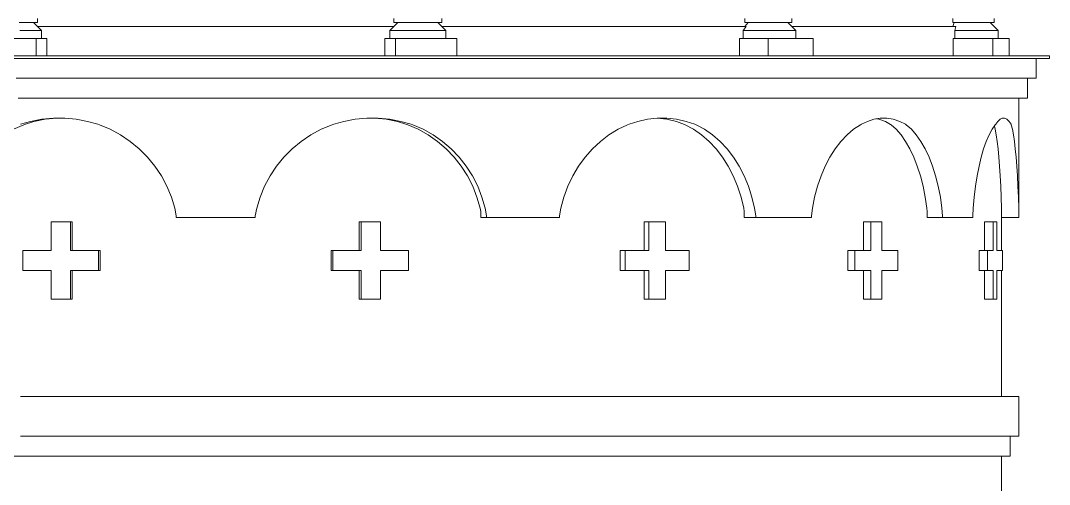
# Model space of a CAD drawing. Header units: millimetres. Extents: x -4890 to 184123, y 36 to 148549.
# Drawn here: x 153239 to 160990, y 128955 to 132454 of the extents above; entities that cross this region are included whole.
import ezdxf

# ---------------------------------------------------------------- set-up
doc = ezdxf.new("R2010")
doc.units = ezdxf.units.MM
doc.layers.add('Wall_Satelit', color=253, linetype='Continuous', lineweight=5)

msp = doc.modelspace()

# ---------------------------------------------------------------- linework, layer by layer
at = {"layer": 'Wall_Satelit'}
for p, q in [((153367.6, 132439), (153367.6, 132469)), ((156051.8, 132439), (156051.8, 132469)), ((156413.3, 132439), (156413.3, 132469)), ((158695.1, 132439), (158695.1, 132469)), ((159050.2, 132439), (159050.2, 132469)), ((160261.1, 132439), (160261.1, 132469)), ((160573.8, 132439), (160573.8, 132469)), ((153261.5, 132439), (153227.9, 132439)), ((153273.9, 132379), (153234.7, 132379)), ((153292.2, 132439), (153261.5, 132439)), ((153309.7, 132379), (153273.9, 132379)), ((153318.8, 132439), (153292.2, 132439)), ((153340.8, 132379), (153309.7, 132379)), ((153340.4, 132439), (153318.8, 132439)), ((153397.7, 132379), (153337.5, 132439)), ((153356.1, 132439), (153340.4, 132439)), ((153366, 132379), (153340.8, 132379)), ((153365.3, 132439), (153356.1, 132439)), ((153367.6, 132439), (153365.3, 132439)), ((153384.3, 132379), (153366, 132379)), ((153854.7, 132409), (153367.6, 132409)), ((153395, 132379), (153384.3, 132379)), ((153397.7, 132379), (153395, 132379)), ((153397.7, 132319), (153397.7, 132379)), ((154423.8, 132409), (153854.7, 132409)), ((154995.6, 132409), (154423.8, 132409)), ((155564.7, 132409), (154995.6, 132409)), ((156051.8, 132409), (155564.7, 132409)), ((156081.9, 132439), (156021.6, 132379)), ((156021.6, 132319), (156021.6, 132379)), ((156024.3, 132379), (156021.6, 132379)), ((156035, 132379), (156024.3, 132379)), ((156053.3, 132379), (156035, 132379)), ((156054.1, 132439), (156051.8, 132439)), ((156078.5, 132379), (156053.3, 132379)), ((156063.3, 132439), (156054.1, 132439)), ((156078.9, 132439), (156063.3, 132439)), ((156109.6, 132379), (156078.5, 132379)), ((156100.5, 132439), (156078.9, 132439)), ((156127.2, 132439), (156100.5, 132439)), ((156145.4, 132379), (156109.6, 132379)), ((156157.9, 132439), (156127.2, 132439)), ((156184.6, 132379), (156145.4, 132379)), ((156191.5, 132439), (156157.9, 132439)), ((156225.6, 132379), (156184.6, 132379)), ((156226.6, 132439), (156191.5, 132439)), ((156266.9, 132379), (156225.6, 132379)), ((156262, 132439), (156226.6, 132439)), ((156296.2, 132439), (156262, 132439)), ((156306.9, 132379), (156266.9, 132379)), ((156328, 132439), (156296.2, 132439)), ((156344, 132379), (156306.9, 132379)), ((156356.2, 132439), (156328, 132439)), ((156376.8, 132379), (156344, 132379)), ((156379.6, 132439), (156356.2, 132439)), ((156404.1, 132379), (156376.8, 132379)), ((156397.3, 132439), (156379.6, 132439)), ((156443.4, 132379), (156383.2, 132439)), ((156408.7, 132439), (156397.3, 132439)), ((156424.7, 132379), (156404.1, 132379)), ((156413.3, 132439), (156408.7, 132439)), ((156672.7, 132409), (156413.3, 132409)), ((156438, 132379), (156424.7, 132379)), ((156443.4, 132379), (156438, 132379)), ((156443.4, 132319), (156443.4, 132379)), ((157201, 132409), (156672.7, 132409)), ((157705.4, 132409), (157201, 132409)), ((158180.8, 132409), (157705.4, 132409)), ((158622.9, 132409), (158180.8, 132409)), ((158706, 132409), (158622.9, 132409)), ((158683, 132379), (158706, 132409)), ((158683, 132319), (158683, 132379)), ((158684.1, 132379), (158683, 132379)), ((158707.1, 132379), (158684.1, 132379)), ((158697.1, 132439), (158695.1, 132439)), ((158695.1, 132409), (158720.6, 132439)), ((158710.7, 132439), (158697.1, 132439)), ((158736.3, 132379), (158707.1, 132379)), ((158730.4, 132439), (158710.7, 132439)), ((158755.5, 132439), (158730.4, 132439)), ((158770.7, 132379), (158736.3, 132379)), ((158784.9, 132439), (158755.5, 132439)), ((158809, 132379), (158770.7, 132379)), ((158817.7, 132439), (158784.9, 132439)), ((158849.5, 132379), (158809, 132379)), ((158852.5, 132439), (158817.7, 132439)), ((158890.9, 132379), (158849.5, 132379)), ((158887.9, 132439), (158852.5, 132439)), ((158922.7, 132439), (158887.9, 132439)), ((158931.5, 132379), (158890.9, 132379)), ((158955.5, 132439), (158922.7, 132439)), ((158969.7, 132379), (158931.5, 132379)), ((158984.9, 132439), (158955.5, 132439)), ((159004.1, 132379), (158969.7, 132379)), ((159010, 132439), (158984.9, 132439)), ((159033.3, 132379), (159004.1, 132379)), ((159029.7, 132439), (159010, 132439)), ((159080.2, 132379), (159020.2, 132439)), ((159043.3, 132439), (159029.7, 132439)), ((159056.3, 132379), (159033.3, 132379)), ((159050.2, 132439), (159043.3, 132439)), ((159390, 132409), (159050.2, 132409)), ((159072.1, 132379), (159056.3, 132379)), ((159080.2, 132379), (159072.1, 132379)), ((159080.2, 132319), (159080.2, 132379)), ((159707.7, 132409), (159390, 132409)), ((159977.2, 132409), (159707.7, 132409)), ((160196.1, 132409), (159977.2, 132409)), ((160285.8, 132409), (160196.1, 132409)), ((160269.4, 132439), (160261.1, 132439)), ((160261.1, 132409), (160271.3, 132439)), ((160297.6, 132439), (160269.4, 132439)), ((160276.5, 132379), (160285.8, 132409)), ((160276.5, 132319), (160276.5, 132379)), ((160281.6, 132379), (160276.5, 132379)), ((160318.7, 132379), (160281.6, 132379)), ((160329.4, 132439), (160297.6, 132439)), ((160358.7, 132379), (160318.7, 132379)), ((160363.6, 132439), (160329.4, 132439)), ((160400, 132379), (160358.7, 132379)), ((160399, 132439), (160363.6, 132439)), ((160434.1, 132439), (160399, 132439)), ((160441, 132379), (160400, 132379)), ((160467.7, 132439), (160434.1, 132439)), ((160480.2, 132379), (160441, 132379)), ((160498.4, 132439), (160467.7, 132439)), ((160516, 132379), (160480.2, 132379)), ((160525.1, 132439), (160498.4, 132439)), ((160547.1, 132379), (160516, 132379)), ((160546.7, 132439), (160525.1, 132439)), ((160604, 132379), (160543.7, 132439)), ((160562.3, 132439), (160546.7, 132439)), ((160572.3, 132379), (160547.1, 132379)), ((160571.5, 132439), (160562.3, 132439)), ((160573.8, 132439), (160571.5, 132439)), ((160590.6, 132379), (160572.3, 132379)), ((160601.3, 132379), (160590.6, 132379)), ((160604, 132379), (160601.3, 132379)), ((160604, 132319), (160604, 132379)), ((153356.5, 132319), (152892.9, 132319)), ((153356.5, 132189), (153356.5, 132319)), ((153436, 132319), (153356.5, 132319)), ((153436, 132189), (153436, 132319)), ((155983.3, 132189), (155983.3, 132319)), ((156062.8, 132319), (155983.3, 132319)), ((156062.8, 132189), (156062.8, 132319)), ((156526.5, 132319), (156062.8, 132319)), ((156526.5, 132189), (156526.5, 132319)), ((158655.3, 132189), (158655.3, 132319)), ((158870.2, 132319), (158655.3, 132319)), ((158870.2, 132189), (158870.2, 132319)), ((159209.6, 132319), (158870.2, 132319)), ((159209.6, 132189), (159209.6, 132319)), ((160264.7, 132189), (160264.7, 132319)), ((160562.8, 132319), (160264.7, 132319)), ((160562.8, 132189), (160562.8, 132319)), ((160687, 132319), (160562.8, 132319)), ((160687, 132189), (160687, 132319)), ((153787.1, 132189), (153181.9, 132189)), ((153787.1, 132169), (153181.9, 132169)), ((154401.2, 132189), (153787.1, 132189)), ((154401.2, 132169), (153787.1, 132169)), ((155018.2, 132189), (154401.2, 132189)), ((155018.2, 132169), (154401.2, 132169)), ((155632.3, 132189), (155018.2, 132189)), ((155632.3, 132169), (155018.2, 132169)), ((156237.4, 132189), (155632.3, 132189)), ((156237.4, 132169), (155632.3, 132169)), ((156827.9, 132189), (156237.4, 132189)), ((156827.9, 132169), (156237.4, 132169)), ((157398, 132189), (156827.9, 132189)), ((157398, 132169), (156827.9, 132169)), ((157942.1, 132189), (157398, 132189)), ((157942.1, 132169), (157398, 132169)), ((158455.2, 132189), (157942.1, 132189)), ((158455.2, 132169), (157942.1, 132169)), ((158932.1, 132189), (158455.2, 132189)), ((158932.1, 132169), (158455.2, 132169)), ((159368.5, 132189), (158932.1, 132189)), ((159368.5, 132169), (158932.1, 132169)), ((159759.9, 132189), (159368.5, 132189)), ((159759.9, 132169), (159368.5, 132169)), ((160102.7, 132189), (159759.9, 132189)), ((160102.7, 132169), (159759.9, 132169)), ((160393.6, 132189), (160102.7, 132189)), ((160393.6, 132169), (160102.7, 132169)), ((160629.7, 132189), (160393.6, 132189)), ((160629.7, 132169), (160393.6, 132169)), ((160808.8, 132189), (160629.7, 132189)), ((160808.8, 132169), (160629.7, 132169)), ((160929.2, 132189), (160808.8, 132189)), ((160929.2, 132169), (160808.8, 132169)), ((160889.7, 132019), (160889.7, 132169)), ((160989.7, 132189), (160929.2, 132189)), ((160989.7, 132169), (160929.2, 132169)), ((160989.7, 132169), (160989.7, 132189)), ((153801.8, 132019), (153206.2, 132019)), ((154406.1, 132019), (153801.8, 132019)), ((155013.3, 132019), (154406.1, 132019)), ((155617.6, 132019), (155013.3, 132019)), ((156213.1, 132019), (155617.6, 132019)), ((156794.2, 132019), (156213.1, 132019)), ((157355.1, 132019), (156794.2, 132019)), ((157890.7, 132019), (157355.1, 132019)), ((158395.5, 132019), (157890.7, 132019)), ((158864.9, 132019), (158395.5, 132019)), ((159294.3, 132019), (158864.9, 132019)), ((159679.5, 132019), (159294.3, 132019)), ((160016.8, 132019), (159679.5, 132019)), ((160303.1, 132019), (160016.8, 132019)), ((160535.4, 132019), (160303.1, 132019)), ((160711.7, 132019), (160535.4, 132019)), ((160830.2, 132019), (160711.7, 132019)), ((160824.7, 131869), (160824.7, 132019)), ((160889.7, 132019), (160830.2, 132019)), ((153811.3, 131869), (153222.1, 131869)), ((154409.3, 131869), (153811.3, 131869)), ((155010.1, 131869), (154409.3, 131869)), ((155608, 131869), (155010.1, 131869)), ((156197.3, 131869), (155608, 131869)), ((156772.2, 131869), (156197.3, 131869)), ((157327.3, 131869), (156772.2, 131869)), ((157857.2, 131869), (157327.3, 131869)), ((158356.8, 131869), (157857.2, 131869)), ((158821.2, 131869), (158356.8, 131869)), ((159246.1, 131869), (158821.2, 131869)), ((159627.2, 131869), (159246.1, 131869)), ((159961, 131869), (159627.2, 131869)), ((160244.2, 131869), (159961, 131869)), ((160474.2, 131869), (160244.2, 131869)), ((160648.6, 131869), (160474.2, 131869)), ((160765.8, 131869), (160648.6, 131869)), ((160759.7, 130981.7), (160759.7, 131869)), ((160824.7, 131869), (160765.8, 131869)), ((153314.6, 131693.1), (153237.9, 131671.3)), ((153340, 131693.1), (153269.5, 131669.3)), ((153399.7, 131710.3), (153314.6, 131693.1)), ((153425.1, 131710.3), (153340, 131693.1)), ((153486, 131719), (153399.7, 131710.3)), ((153511.4, 131719), (153425.1, 131710.3)), ((153572.7, 131719), (153486, 131719)), ((153659.1, 131710.3), (153572.7, 131719)), ((153744.1, 131693.1), (153659.1, 131710.3)), ((153820.9, 131671.3), (153744.1, 131693.1)), ((155675.2, 131693.1), (155598.5, 131671.3)), ((155760.3, 131710.3), (155675.2, 131693.1)), ((155846.6, 131719), (155760.3, 131710.3)), ((155933.3, 131719), (155846.6, 131719)), ((155994.3, 131710.3), (155908, 131719)), ((156019.6, 131710.3), (155933.3, 131719)), ((156079.3, 131693.1), (155994.3, 131710.3)), ((156104.7, 131693.1), (156019.6, 131710.3)), ((156149.9, 131669.3), (156079.3, 131693.1)), ((156181.5, 131671.3), (156104.7, 131693.1)), ((157888.8, 131693.1), (157823.7, 131671.3)), ((157960.9, 131710.3), (157888.8, 131693.1)), ((158034.1, 131719), (157960.9, 131710.3)), ((158107.6, 131719), (158034.1, 131719)), ((158108.6, 131710.3), (158035.4, 131719)), ((158180.8, 131710.3), (158107.6, 131719)), ((158180.7, 131693.1), (158108.6, 131710.3)), ((158240.5, 131669.3), (158180.7, 131693.1)), ((158252.9, 131693.1), (158180.8, 131710.3)), ((158318, 131671.3), (158252.9, 131693.1)), ((159618.4, 131693.1), (159574.9, 131671.3)), ((159666.6, 131710.3), (159618.4, 131693.1)), ((159715.5, 131719), (159666.6, 131710.3)), ((159705.4, 131710.3), (159686, 131713.8)), ((159753.6, 131693.1), (159705.4, 131710.3)), ((159764.6, 131719), (159715.5, 131719)), ((159793.5, 131669.3), (159753.6, 131693.1)), ((159813.5, 131710.3), (159764.6, 131719)), ((159861.7, 131693.1), (159813.5, 131710.3)), ((159905.2, 131671.3), (159861.7, 131693.1)), ((160585.4, 131671.3), (160600.7, 131693.1)), ((160600.7, 131693.1), (160617.6, 131710.3)), ((160634.8, 131719), (160617.6, 131710.3)), ((160652.1, 131719), (160634.8, 131719)), ((160669.2, 131710.3), (160652.1, 131719)), ((160686.1, 131693.1), (160669.2, 131710.3)), ((160701.4, 131671.3), (160686.1, 131693.1)), ((153263.4, 131667.4), (153185.2, 131633.6)), ((153269.5, 131669.3), (153263.4, 131667.4)), ((153833.6, 131667.4), (153820.9, 131671.3)), ((153914.9, 131633.6), (153833.6, 131667.4)), ((153992.5, 131591.9), (153914.9, 131633.6)), ((155504.5, 131633.6), (155426.9, 131591.9)), ((155585.8, 131667.4), (155504.5, 131633.6)), ((155598.5, 131671.3), (155585.8, 131667.4)), ((156155.9, 131667.4), (156149.9, 131669.3)), ((156234.1, 131633.6), (156155.9, 131667.4)), ((156193.7, 131667.4), (156181.5, 131671.3)), ((156271.8, 131633.6), (156193.7, 131667.4)), ((156308.7, 131591.9), (156234.1, 131633.6)), ((156346.5, 131591.9), (156271.8, 131633.6)), ((157740.5, 131633.6), (157671.7, 131591.9)), ((157812.5, 131667.4), (157740.5, 131633.6)), ((157823.7, 131671.3), (157812.5, 131667.4)), ((158245.4, 131667.4), (158240.5, 131669.3)), ((158308.5, 131633.6), (158245.4, 131667.4)), ((158368.8, 131591.9), (158308.5, 131633.6)), ((158327.8, 131667.4), (158318, 131671.3)), ((158391, 131633.6), (158327.8, 131667.4)), ((158451.3, 131591.9), (158391, 131633.6)), ((159515, 131633.6), (159465.6, 131591.9)), ((159566.9, 131667.4), (159515, 131633.6)), ((159574.9, 131671.3), (159566.9, 131667.4)), ((159796.5, 131667.4), (159793.5, 131669.3)), ((159835.1, 131633.6), (159796.5, 131667.4)), ((159871.8, 131591.9), (159835.1, 131633.6)), ((159911.2, 131667.4), (159905.2, 131671.3)), ((159949.7, 131633.6), (159911.2, 131667.4)), ((159986.5, 131591.9), (159949.7, 131633.6)), ((160535.4, 131591.9), (160558, 131633.6)), ((160558, 131633.6), (160581.7, 131667.4)), ((160581.3, 131633.6), (160575.4, 131658.4)), ((160588.9, 131591.9), (160581.3, 131633.6)), ((160581.7, 131667.4), (160585.4, 131671.3)), ((160702.7, 131667.4), (160701.4, 131671.3)), ((160710.7, 131633.6), (160702.7, 131667.4)), ((160718.3, 131591.9), (160710.7, 131633.6)), ((154065.6, 131542.8), (153992.5, 131591.9)), ((154133.7, 131486.7), (154065.6, 131542.8)), ((155353.7, 131542.8), (155285.7, 131486.7)), ((155426.9, 131591.9), (155353.7, 131542.8)), ((156379.1, 131542.8), (156308.7, 131591.9)), ((156416.8, 131542.8), (156346.5, 131591.9)), ((156444.5, 131486.7), (156379.1, 131542.8)), ((156482.2, 131486.7), (156416.8, 131542.8)), ((157606.8, 131542.8), (157546.6, 131486.7)), ((157671.7, 131591.9), (157606.8, 131542.8)), ((158425.6, 131542.8), (158368.8, 131591.9)), ((158478.5, 131486.7), (158425.6, 131542.8)), ((158508.1, 131542.8), (158451.3, 131591.9)), ((158561, 131486.7), (158508.1, 131542.8)), ((159375.5, 131486.7), (159418.9, 131542.8)), ((159418.9, 131542.8), (159465.6, 131591.9)), ((159906.5, 131542.8), (159871.8, 131591.9)), ((159938.7, 131486.7), (159906.5, 131542.8)), ((160021.1, 131542.8), (159986.5, 131591.9)), ((160053.4, 131486.7), (160021.1, 131542.8)), ((160494.2, 131486.7), (160514, 131542.8)), ((160514, 131542.8), (160535.4, 131591.9)), ((160596.1, 131542.8), (160588.9, 131591.9)), ((160602.8, 131486.7), (160596.1, 131542.8)), ((160725.5, 131542.8), (160718.3, 131591.9)), ((160732.2, 131486.7), (160725.5, 131542.8)), ((154195.9, 131424.1), (154133.7, 131486.7)), ((155223.4, 131424.1), (155285.7, 131486.7)), ((156504.3, 131424.1), (156444.5, 131486.7)), ((156542.1, 131424.1), (156482.2, 131486.7)), ((157491.4, 131424.1), (157546.6, 131486.7)), ((158526.8, 131424.1), (158478.5, 131486.7)), ((158609.3, 131424.1), (158561, 131486.7)), ((159335.9, 131424.1), (159375.5, 131486.7)), ((159968.2, 131424.1), (159938.7, 131486.7)), ((160082.8, 131424.1), (160053.4, 131486.7)), ((160476.1, 131424.1), (160494.2, 131486.7)), ((160609, 131424.1), (160602.8, 131486.7)), ((160738.3, 131424.1), (160732.2, 131486.7)), ((154251.7, 131355.8), (154195.9, 131424.1)), ((155167.6, 131355.8), (155223.4, 131424.1)), ((156558, 131355.8), (156504.3, 131424.1)), ((156595.8, 131355.8), (156542.1, 131424.1)), ((157441.9, 131355.8), (157491.4, 131424.1)), ((158570.2, 131355.8), (158526.8, 131424.1)), ((158652.7, 131355.8), (158609.3, 131424.1)), ((159300.3, 131355.8), (159335.9, 131424.1)), ((159994.6, 131355.8), (159968.2, 131424.1)), ((160109.3, 131355.8), (160082.8, 131424.1)), ((160459.8, 131355.8), (160476.1, 131424.1)), ((160614.5, 131355.8), (160609, 131424.1)), ((160743.8, 131355.8), (160738.3, 131424.1)), ((154300.6, 131282.3), (154251.7, 131355.8)), ((155118.7, 131282.3), (155167.6, 131355.8)), ((156605, 131282.3), (156558, 131355.8)), ((156642.8, 131282.3), (156595.8, 131355.8)), ((157398.6, 131282.3), (157441.9, 131355.8)), ((158608.2, 131282.3), (158570.2, 131355.8)), ((158690.6, 131282.3), (158652.7, 131355.8)), ((159269.1, 131282.3), (159300.3, 131355.8)), ((160017.8, 131282.3), (159994.6, 131355.8)), ((160132.4, 131282.3), (160109.3, 131355.8)), ((160445.5, 131282.3), (160459.8, 131355.8)), ((160619.3, 131282.3), (160614.5, 131355.8)), ((160748.7, 131282.3), (160743.8, 131355.8)), ((154342.1, 131204.3), (154300.6, 131282.3)), ((155077.2, 131204.3), (155118.7, 131282.3)), ((156644.9, 131204.3), (156605, 131282.3)), ((156682.7, 131204.3), (156642.8, 131282.3)), ((157361.8, 131204.3), (157398.6, 131282.3)), ((158640.4, 131204.3), (158608.2, 131282.3)), ((158722.9, 131204.3), (158690.6, 131282.3)), ((159242.7, 131204.3), (159269.1, 131282.3)), ((160037.4, 131204.3), (160017.8, 131282.3)), ((160152.1, 131204.3), (160132.4, 131282.3)), ((160433.4, 131204.3), (160445.5, 131282.3)), ((160623.4, 131204.3), (160619.3, 131282.3)), ((160752.7, 131204.3), (160748.7, 131282.3)), ((154375.8, 131122.6), (154342.1, 131204.3)), ((155043.6, 131122.6), (155077.2, 131204.3)), ((156677.3, 131122.6), (156644.9, 131204.3)), ((156715, 131122.6), (156682.7, 131204.3)), ((157332, 131122.6), (157361.8, 131204.3)), ((158666.5, 131122.6), (158640.4, 131204.3)), ((158749, 131122.6), (158722.9, 131204.3)), ((159221.2, 131122.6), (159242.7, 131204.3)), ((160053.4, 131122.6), (160037.4, 131204.3)), ((160168, 131122.6), (160152.1, 131204.3)), ((160423.6, 131122.6), (160433.4, 131204.3)), ((160626.7, 131122.6), (160623.4, 131204.3)), ((160756.1, 131122.6), (160752.7, 131204.3)), ((154401.3, 131038), (154375.8, 131122.6)), ((155018, 131038), (155043.6, 131122.6)), ((156701.9, 131038), (156677.3, 131122.6)), ((156739.6, 131038), (156715, 131122.6)), ((157309.4, 131038), (157332, 131122.6)), ((158686.4, 131038), (158666.5, 131122.6)), ((158768.9, 131038), (158749, 131122.6)), ((159204.9, 131038), (159221.2, 131122.6)), ((160065.5, 131038), (160053.4, 131122.6)), ((160180.1, 131038), (160168, 131122.6)), ((160416.1, 131038), (160423.6, 131122.6)), ((160629.2, 131038), (160626.7, 131122.6)), ((160758.6, 131038), (160756.1, 131122.6)), ((154412.5, 130981.7), (154401.3, 131038)), ((155006.9, 130981.7), (155018, 131038)), ((156706.5, 131013.8), (156701.9, 131038)), ((156706.5, 130969), (156706.5, 131013.8)), ((156750.3, 130981.7), (156739.6, 131038)), ((157299.5, 130981.7), (157309.4, 131038)), ((158690.1, 131013.8), (158686.4, 131038)), ((158690.1, 130969), (158690.1, 131013.8)), ((158777.5, 130981.7), (158768.9, 131038)), ((159197.8, 130981.7), (159204.9, 131038)), ((160067.7, 131013.8), (160065.5, 131038)), ((160067.7, 130969), (160067.7, 131013.8)), ((160185.4, 130981.7), (160180.1, 131038)), ((160412.9, 130981.7), (160416.1, 131038)), ((160629.7, 131013.8), (160629.2, 131038)), ((160629.7, 130969), (160629.7, 131013.8)), ((160759.7, 130981.7), (160758.6, 131038)), ((153468.5, 130719.2), (153468.5, 130935)), ((153615.6, 130935), (153468.5, 130935)), ((153615.6, 130719.2), (153615.6, 130935)), ((153628.3, 130935), (153615.6, 130935)), ((153628.3, 130719.2), (153628.3, 130935)), ((154412.5, 130969), (154412.5, 130981.7)), ((155006.9, 130969), (154412.5, 130969)), ((155006.9, 130969), (155006.9, 130981.7)), ((155791, 130719.2), (155791, 130935)), ((155803.7, 130935), (155791, 130935)), ((155803.7, 130719.2), (155803.7, 130935)), ((155950.8, 130935), (155803.7, 130935)), ((155950.8, 130719.2), (155950.8, 130935)), ((156750.3, 130969), (156706.5, 130969)), ((156750.3, 130969), (156750.3, 130981.7)), ((157299.5, 130969), (156750.3, 130969)), ((157299.5, 130969), (157299.5, 130981.7)), ((157936.3, 130719.2), (157936.3, 130935)), ((157972.4, 130935), (157936.3, 130935)), ((157972.4, 130719.2), (157972.4, 130935)), ((158097.1, 130935), (157972.4, 130935)), ((158097.1, 130719.2), (158097.1, 130935)), ((158777.5, 130969), (158690.1, 130969)), ((158777.5, 130969), (158777.5, 130981.7)), ((159197.8, 130969), (158777.5, 130969)), ((159197.8, 130969), (159197.8, 130981.7)), ((159590.3, 130719.2), (159590.3, 130935)), ((159644.4, 130935), (159590.3, 130935)), ((159644.4, 130719.2), (159644.4, 130935)), ((159727.7, 130935), (159644.4, 130935)), ((159727.7, 130719.2), (159727.7, 130935)), ((160185.4, 130969), (160067.7, 130969)), ((160185.4, 130969), (160185.4, 130981.7)), ((160412.9, 130969), (160185.4, 130969)), ((160412.9, 130969), (160412.9, 130981.7)), ((160501.3, 130719.2), (160501.3, 130935)), ((160565, 130935), (160501.3, 130935)), ((160565, 130719.2), (160565, 130935)), ((160594.3, 130935), (160565, 130935)), ((160594.3, 130719.2), (160594.3, 130935)), ((160629.7, 130719.2), (160629.7, 130969)), ((160759.7, 130969), (160629.7, 130969)), ((160759.7, 130969), (160759.7, 130981.7)), ((153256.8, 130569.2), (153256.8, 130719.2)), ((153468.5, 130719.2), (153256.8, 130719.2)), ((153827.3, 130719.2), (153615.6, 130719.2)), ((153827.3, 130569.2), (153827.3, 130719.2)), ((153840, 130719.2), (153827.3, 130719.2)), ((153840, 130569.2), (153840, 130719.2)), ((155579.4, 130569.2), (155579.4, 130719.2)), ((155592, 130719.2), (155579.4, 130719.2)), ((155592, 130569.2), (155592, 130719.2)), ((155803.7, 130719.2), (155592, 130719.2)), ((156162.5, 130719.2), (155950.8, 130719.2)), ((156162.5, 130569.2), (156162.5, 130719.2)), ((157756.8, 130569.2), (157756.8, 130719.2)), ((157792.9, 130719.2), (157756.8, 130719.2)), ((157792.9, 130569.2), (157792.9, 130719.2)), ((157972.4, 130719.2), (157792.9, 130719.2)), ((158276.6, 130719.2), (158097.1, 130719.2)), ((158276.6, 130569.2), (158276.6, 130719.2)), ((159470.4, 130569.2), (159470.4, 130719.2)), ((159524.4, 130719.2), (159470.4, 130719.2)), ((159524.4, 130569.2), (159524.4, 130719.2)), ((159644.4, 130719.2), (159524.4, 130719.2)), ((159847.6, 130719.2), (159727.7, 130719.2)), ((159847.6, 130569.2), (159847.6, 130719.2)), ((160459.2, 130569.2), (160459.2, 130719.2)), ((160522.9, 130719.2), (160459.2, 130719.2)), ((160522.9, 130569.2), (160522.9, 130719.2)), ((160565, 130719.2), (160522.9, 130719.2)), ((160636.4, 130719.2), (160594.3, 130719.2)), ((160636.4, 130569.2), (160636.4, 130719.2)), ((153468.5, 130569.2), (153256.8, 130569.2)), ((153468.5, 130353.3), (153468.5, 130569.2)), ((153615.6, 130353.3), (153615.6, 130569.2)), ((153827.3, 130569.2), (153615.6, 130569.2)), ((153628.3, 130353.3), (153628.3, 130569.2)), ((153840, 130569.2), (153827.3, 130569.2)), ((155592, 130569.2), (155579.4, 130569.2)), ((155803.7, 130569.2), (155592, 130569.2)), ((155791, 130353.3), (155791, 130569.2)), ((155803.7, 130353.3), (155803.7, 130569.2)), ((155950.8, 130353.3), (155950.8, 130569.2)), ((156162.5, 130569.2), (155950.8, 130569.2)), ((157792.9, 130569.2), (157756.8, 130569.2)), ((157972.4, 130569.2), (157792.9, 130569.2)), ((157936.3, 130353.3), (157936.3, 130569.2)), ((157972.4, 130353.3), (157972.4, 130569.2)), ((158097.1, 130353.3), (158097.1, 130569.2)), ((158276.6, 130569.2), (158097.1, 130569.2)), ((159524.4, 130569.2), (159470.4, 130569.2)), ((159644.4, 130569.2), (159524.4, 130569.2)), ((159590.3, 130353.3), (159590.3, 130569.2)), ((159644.4, 130353.3), (159644.4, 130569.2)), ((159727.7, 130353.3), (159727.7, 130569.2)), ((159847.6, 130569.2), (159727.7, 130569.2)), ((160522.9, 130569.2), (160459.2, 130569.2)), ((160501.3, 130353.3), (160501.3, 130569.2)), ((160565, 130569.2), (160522.9, 130569.2)), ((160565, 130353.3), (160565, 130569.2)), ((160594.3, 130353.3), (160594.3, 130569.2)), ((160636.4, 130569.2), (160594.3, 130569.2)), ((160629.7, 129619), (160629.7, 130569.2)), ((153615.6, 130353.3), (153468.5, 130353.3)), ((153628.3, 130353.3), (153615.6, 130353.3)), ((155803.7, 130353.3), (155791, 130353.3)), ((155950.8, 130353.3), (155803.7, 130353.3)), ((157972.4, 130353.3), (157936.3, 130353.3)), ((158097.1, 130353.3), (157972.4, 130353.3)), ((159644.4, 130353.3), (159590.3, 130353.3)), ((159727.7, 130353.3), (159644.4, 130353.3)), ((160565, 130353.3), (160501.3, 130353.3)), ((160594.3, 130353.3), (160565, 130353.3)), ((153820.9, 129619), (153237.9, 129619)), ((154412.5, 129619), (153820.9, 129619)), ((155006.9, 129619), (154412.5, 129619)), ((155598.5, 129619), (155006.9, 129619)), ((156181.5, 129619), (155598.5, 129619)), ((156750.3, 129619), (156181.5, 129619)), ((157299.5, 129619), (156750.3, 129619)), ((157823.7, 129619), (157299.5, 129619)), ((158318, 129619), (157823.7, 129619)), ((158777.5, 129619), (158318, 129619)), ((159197.8, 129619), (158777.5, 129619)), ((159574.9, 129619), (159197.8, 129619)), ((159905.2, 129619), (159574.9, 129619)), ((160185.4, 129619), (159905.2, 129619)), ((160412.9, 129619), (160185.4, 129619)), ((160585.4, 129619), (160412.9, 129619)), ((160701.4, 129619), (160585.4, 129619)), ((160759.7, 129619), (160701.4, 129619)), ((160759.7, 129319), (160759.7, 129619)), ((153820.9, 129319), (153237.9, 129319)), ((154412.5, 129319), (153820.9, 129319)), ((155006.9, 129319), (154412.5, 129319)), ((155598.5, 129319), (155006.9, 129319)), ((156181.5, 129319), (155598.5, 129319)), ((156750.3, 129319), (156181.5, 129319)), ((157299.5, 129319), (156750.3, 129319)), ((157823.7, 129319), (157299.5, 129319)), ((158318, 129319), (157823.7, 129319)), ((158777.5, 129319), (158318, 129319)), ((159197.8, 129319), (158777.5, 129319)), ((159574.9, 129319), (159197.8, 129319)), ((159905.2, 129319), (159574.9, 129319)), ((160185.4, 129319), (159905.2, 129319)), ((160412.9, 129319), (160185.4, 129319)), ((160585.4, 129319), (160412.9, 129319)), ((160701.4, 129319), (160585.4, 129319)), ((160694.7, 129169), (160694.7, 129319)), ((160759.7, 129319), (160701.4, 129319)), ((153253.7, 129169), (152691, 129169)), ((153830.4, 129169), (153253.7, 129169)), ((154415.6, 129169), (153830.4, 129169)), ((155003.7, 129169), (154415.6, 129169)), ((155588.9, 129169), (155003.7, 129169)), ((156165.7, 129169), (155588.9, 129169)), ((156728.4, 129169), (156165.7, 129169)), ((157271.7, 129169), (156728.4, 129169)), ((157790.3, 129169), (157271.7, 129169)), ((158279.2, 129169), (157790.3, 129169)), ((158733.8, 129169), (158279.2, 129169)), ((159149.6, 129169), (158733.8, 129169)), ((159522.7, 129169), (159149.6, 129169)), ((159849.4, 129169), (159522.7, 129169)), ((160126.6, 129169), (159849.4, 129169)), ((160351.6, 129169), (160126.6, 129169)), ((160522.3, 129169), (160351.6, 129169)), ((160637, 129169), (160522.3, 129169)), ((160629.7, 128739), (160629.7, 129169)), ((160694.7, 129169), (160637, 129169))]:
    msp.add_line(p, q, dxfattribs=at)

doc.saveas('drawing.dxf')
